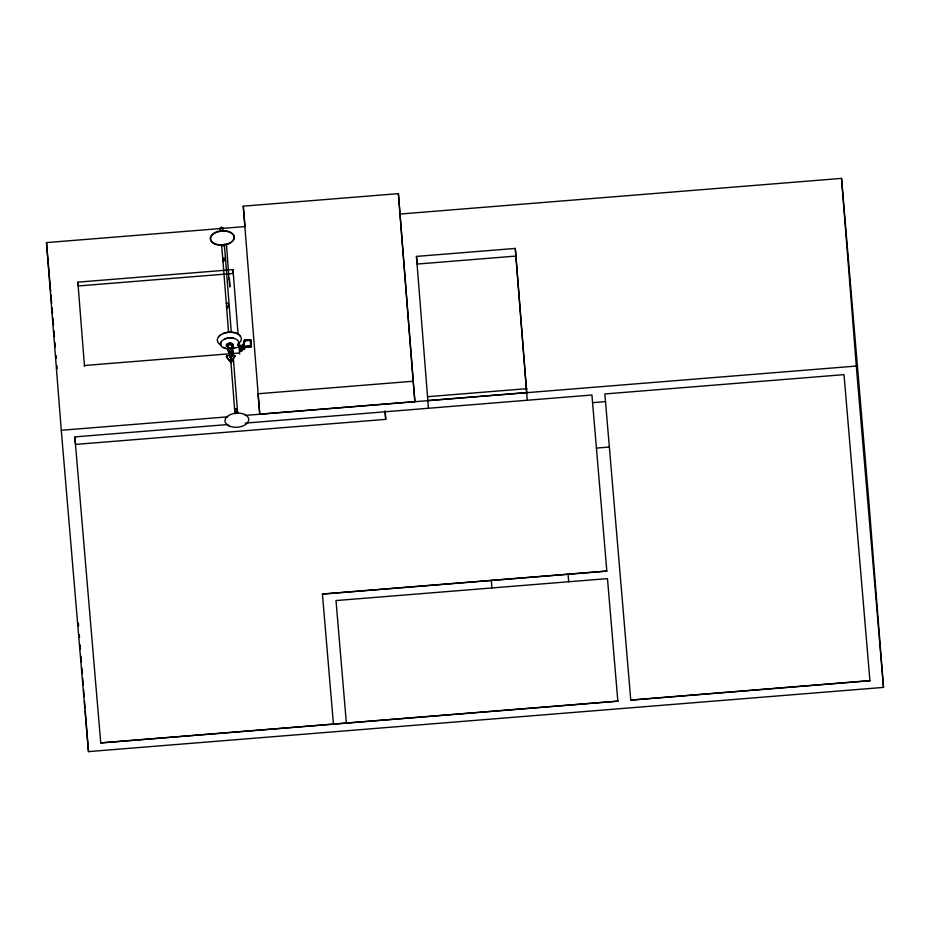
<?xml version="1.0" encoding="UTF-8"?>
<svg xmlns="http://www.w3.org/2000/svg" width="930" height="930" viewBox="0 0 930 930"><rect width="100%" height="100%" fill="white"/><g stroke="black" fill="none" stroke-linecap="round" stroke-linejoin="round"><path stroke-width="1.4" d="M245.601 347.343L245.567 346.844A1.186 0.744 -4.7 0 0 245.008 346.925C243.707 348.018 244.09 349.796 245.055 347.436A1.186 1.104 -5 0 1 245.601 347.343L251.356 346.681L250.961 340.008L244.485 340.287M235.034 356.388L234.255 355.237L227.013 355.818L226.409 356.992L231.198 362.712L234.802 355.772M242.172 349.378C242.184 348.773 241.893 347.948 239.742 347.68M228.269 347.111A3.29 1.953 -4.5 0 1 226.99 344.402A3.29 1.953 -4.5 0 1 231.756 343.635A3.29 1.953 -4.5 0 1 232.209 346.483L232.314 348.227L239.719 347.076M242.067 348.076L241.928 347.274M242.23 348.064L242.067 348.111A1.372 1.104 -4.8 0 1 240.231 348.773A1.372 1.104 -4.8 0 1 239.615 347.309L239.754 347.843M234.999 356.074L231.059 362.398L226.409 356.771L227.013 355.818M232.314 348.227L232.256 346.483M250.961 340.008L244.474 340.31L243.149 345.204L244.381 340.206M243.637 345.158L244.764 340.578L243.648 345.228L244.764 340.578L250.286 340.124L251.321 346.239M239.754 346.46L239.719 347.064M241.812 347.727L241.916 348.32M240.324 348.727A1.197 0.965 -4.8 0 0 239.928 350.017A1.197 0.965 -4.8 0 0 241.463 350.389A1.197 0.965 -4.8 0 0 242.126 349.169L241.521 349.808L242.067 348.111A1.372 1.104 -4.8 0 0 241.44 346.762L241.3 346.541A1.197 0.965 -4.8 0 1 241.94 347.843A1.197 0.965 -4.8 0 1 240.475 348.459A1.372 1.104 -4.8 0 0 239.696 349.913A1.372 1.104 -4.8 0 0 241.428 350.552A1.372 1.104 -4.8 0 0 242.277 349.122M228.861 306.447L229.152 305.075L228.455 304.877M226.478 305.214L227.245 306.877M234.755 410.967L235.906 412.722M241.661 348.099L241.544 346.658M221.654 245.008A1.36 1.093 -4.8 0 0 223.374 245.648A1.36 1.093 -4.8 0 0 224.223 244.23L224.223 244.172M236.615 412.664L237.464 411.246L236.778 410.549M228.978 278.942L229.315 278.256L229.326 280.186M228.943 278.907L226.42 243.741M241.428 348.099L239.87 347.89M229.78 285.429L229.361 278.919M229.373 280.721L229.768 286.998L229.733 285.591M259.749 414.164L243.265 206.169L398.389 193.638L414.885 401.632L259.749 414.164L258.029 393.762L413.153 381.23L414.885 401.632M400.121 214.04L841.534 178.386L868.725 499.724L883.5 687.398L88.466 751.614L61.275 430.276L46.5 242.602L220.538 228.548M223.409 228.315L244.985 226.571L243.265 206.169M77.864 282.15L232.988 269.619L233.314 273.443L78.178 285.975L77.864 282.15L84.514 366.467M427.881 401.004L416.466 256.413L515.301 248.426L526.729 393.018M515.952 256.076L417.105 264.062L416.466 256.413M244.776 340.752L250.298 340.299M251.414 345.855L243.242 346.518L243.3 347.285M243.753 346.658L250.751 346.1M243.3 348.611L243.276 346.89L251.472 346.472M243.358 347.971L244.218 347.553M243.393 348.494L242.916 348.983L243.381 348.262M84.421 365.513L229.489 353.795M232.372 353.563L239.545 352.981M231.047 357.26L231.791 356.423L229.64 356.597L230.501 357.306L230.78 360.759L230.559 351.587M229.652 356.783L231.803 356.516M427.486 396.703L527.101 388.659M527.298 400.226L526.647 392.576L427.812 400.563L428.451 408.212M61.275 430.276L227.804 416.826M245.183 415.419L856.298 366.06L883.5 687.398M227.955 424.522L74.842 436.891L100.742 742.919L617.846 701.15L100.742 742.919M245.288 423.115L591.933 395.006L606.837 571.09L322.431 594.061L606.837 571.09M869.922 680.783L844.01 374.639L604.86 393.96L630.773 700.104L869.922 680.679L630.773 700.104M385.067 410.839L385.741 419.372L75.481 444.424L74.923 437.321M592.584 402.655L605.511 401.609M596.421 448.086L609.348 447.039M617.846 701.15L607.476 578.623L335.997 600.559L346.355 722.97M231.256 353.737L232.953 353.319L232.14 351.738M241.986 347.68L241.684 348.343M239.708 347.518L239.638 347.471A1.221 0.977 -4.8 0 0 241.475 348.157A1.221 0.977 -4.8 0 0 241.347 346.472M239.789 347.239L239.824 347.367A1.197 0.965 -4.8 0 0 240.3 348.645A1.197 0.965 -4.8 0 0 241.916 348.157A1.197 0.965 -4.8 0 0 241.37 346.878M244.276 348.239L244.334 348.971M244.625 348.215L244.648 348.471M242.602 348.471C242.405 345.983 242.87 351.668 242.637 348.797M243.474 349.448L243.311 348.785M568.044 574.159L568.695 581.762M491.296 580.367L491.935 587.958M385.09 411.711L385.741 419.372M322.419 593.956L333.428 724.017M250.74 345.995L250.914 346.913M243.753 346.553L243.625 344.902M224.293 244.509L225.513 258.842M232.779 347.797L232.674 346.448L232.767 347.634M231.338 351.098L231.849 357.19M221.584 244.73L222.793 259.063M230.547 351.517L231.279 360.294L230.431 356.597M230.012 351.563L230.501 357.306M229.187 351.273L229.698 357.364M46.5 242.602L50.662 291.822M50.906 294.717L51.65 303.401M52.01 307.737L52.498 313.538M52.87 317.874L53.487 325.116M53.975 330.906L54.463 336.695M54.951 342.484L55.323 346.82M56.056 355.504L56.3 358.399M56.916 365.641L57.16 368.536M244.392 348.692L244.392 349.61L244.288 348.32M841.534 178.386L856.298 366.06M515.301 248.426L526.647 392.576M398.389 193.638L413.153 381.23M243.358 347.925L243.404 348.587M232.988 269.619L238.08 334.289M238.754 342.914L239.649 353.935M225.665 260.737L228.943 302.424M229.257 306.389L231.279 332.045M232.512 347.739L232.849 352.017M233.465 359.898L237.371 409.433M222.944 260.958L226.339 303.982M226.536 306.609L228.559 332.266M230.861 361.538L234.651 409.653M78.353 623.135L78.585 626.018M79.259 634.679L79.492 637.573M80.061 644.792L80.398 649.117M80.968 656.336L81.422 662.113M81.875 667.891L82.328 673.657M82.677 677.993L83.247 685.212M83.584 689.537L84.153 696.756M84.491 701.092L85.06 708.311M85.281 711.194L88.466 751.614M250.286 340.124L250.763 346.274M243.114 344.891L243.276 346.89M223.688 261.597A1.36 0.802 -4.5 0 1 223.095 260.54A1.36 0.802 -4.5 0 1 224.921 260.098A1.36 0.802 -4.5 0 1 225.513 261.156M235.592 412.92A1.36 0.802 -4.5 0 1 235.209 411.676A1.36 0.802 -4.5 0 1 237.359 411.676A1.36 0.802 -4.5 0 1 236.627 412.92M220.259 229.187A1.36 0.802 -4.5 0 1 221.724 228.269A1.36 0.802 -4.5 0 1 222.944 229.175M220.666 229.28A1.36 0.802 -4.5 0 1 220.491 228.21A1.36 0.802 -4.5 0 1 222.305 227.92A1.36 0.802 -4.5 0 1 222.793 228.943M231.035 355.248A1.36 1.093 -4.8 0 1 233.081 355.748M231.105 351.959A1.36 1.093 -4.8 0 0 231.977 349.878A2.104 1.244 -4.5 0 0 229.989 348.134A2.104 1.244 -4.5 0 0 228.327 350.133M232.116 351.47A1.36 1.093 -4.8 0 1 231.245 353.551M230.152 352.575A1.36 1.093 -4.8 0 1 230.175 352.296M230.954 354.109A1.36 0.802 -4.5 0 1 233.023 354.853M234.871 410.037A1.36 0.802 -4.5 0 1 235.267 408.909A1.36 0.802 -4.5 0 1 237.15 409.049A1.36 0.802 -4.5 0 1 236.743 410.188M233.023 359.364A1.36 0.802 -4.5 0 1 232.849 360.654M236.801 410.816A1.36 1.093 -4.8 0 1 236.627 412.85M235.592 412.827A1.36 1.093 -4.8 0 1 234.86 411.641M236.546 411.699A1.36 1.093 -4.8 0 1 237.29 413.478M235.674 413.78A1.36 1.093 -4.8 0 1 235.836 411.746M228.478 305.145A1.36 1.093 -4.8 0 1 229.21 306.319M226.85 305.447A1.36 1.093 -4.8 0 0 227.269 307.144A1.36 0.802 -4.5 0 1 226.641 306.261A1.36 0.802 -4.5 0 1 228.303 305.703A1.36 0.802 -4.5 0 1 229.222 306.598M229.268 307.028A1.36 1.093 -4.8 0 1 229.199 307.877M227.385 308.423A1.36 1.093 -4.8 0 1 227.234 306.528M228.257 306.342A1.36 1.093 -4.8 0 1 228.582 306.423M232.105 351.366A1.36 0.802 -4.5 0 1 231.907 352.865M230.198 352.435A1.36 0.802 -4.5 0 1 230.163 352.017M224.758 257.947A1.36 1.093 -4.8 0 1 225.246 259.575A1.36 1.093 -4.8 0 1 223.165 259.737A1.36 1.093 -4.8 0 1 223.398 258.063M226.397 304.18A1.36 0.802 -4.5 0 1 227.164 303.157A1.36 0.802 -4.5 0 1 228.896 303.436A1.36 0.802 -4.5 0 1 228.431 304.505M221.131 227.315A1.36 1.093 -4.8 0 1 222.781 228.803M220.666 229.199A1.36 1.093 -4.8 0 1 220.805 227.455M232.302 346.425A3.429 2.023 -4.5 0 0 231.826 343.461A3.429 2.023 -4.5 0 0 226.862 344.251A3.429 2.023 -4.5 0 0 228.199 347.076A2.43 1.442 -4.5 0 1 227.885 345.1A2.476 1.465 -4.5 0 1 231.128 344.553A2.476 1.465 -4.5 0 1 232.023 346.425A3.023 1.79 -4.5 0 0 231.593 343.775A3.023 1.79 -4.5 0 0 227.222 344.472A3.023 1.79 -4.5 0 0 228.396 346.96M231.977 346.425A2.43 1.442 -4.5 0 0 231.105 344.588A2.43 1.442 -4.5 0 0 227.885 345.1A2.476 1.465 -4.5 0 0 228.152 347.053M228.315 349.889A2.104 1.244 -4.5 0 1 229.698 347.925A2.104 1.244 -4.5 0 1 232.116 349.285M228.443 350.285A2.43 1.442 -4.5 0 1 228.269 348.25A2.43 1.442 -4.5 0 1 231.698 347.971A2.43 1.442 -4.5 0 1 231.872 350.005M227.687 348.913A9.254 5.475 -4.5 0 1 220.805 342.275A9.254 5.475 -4.5 0 1 233.105 338.183A9.254 5.475 -4.5 0 1 237.848 345.53M234.639 347.797A9.254 5.475 -4.5 0 1 232.454 348.518M228.176 346.367A1.941 1.151 -4.5 0 1 229.21 344.588M230.21 344.507A1.941 1.151 -4.5 0 1 231.733 345.495M221.259 345.17A12.02 7.115 -4.5 0 1 220.41 335.137A12.02 7.115 -4.5 0 1 237.359 333.765A12.02 7.115 -4.5 0 1 238.208 343.798M228.42 347.285A3.023 1.79 -4.5 0 1 227.245 344.798A3.023 1.79 -4.5 0 1 231.617 344.1A3.023 1.79 -4.5 0 1 232.035 346.704M238.266 343.763A8.882 5.255 -4.5 0 1 237.487 345.088M225.56 347.983A8.882 5.255 -4.5 0 1 223.653 347.297M220.747 343.809A8.882 5.255 -4.5 0 1 220.933 342.426M224.793 338.915A8.882 5.255 -4.5 0 1 233.639 338.206M228.141 346.902A2.476 1.465 -4.5 0 1 227.827 344.937A2.476 1.465 -4.5 0 1 231.128 344.414A2.616 1.546 -4.5 0 1 232.128 346.32A2.476 1.465 -4.5 0 0 231.128 344.414A2.616 1.546 -4.5 0 0 227.722 344.902A2.616 1.546 -4.5 0 0 228.059 346.971M218.887 336.393A11.706 6.929 -4.5 0 1 220.619 334.812M222.944 333.521A11.706 6.929 -4.5 0 1 237.115 333.486M239.091 334.765A11.706 6.929 -4.5 0 1 240.405 336.334M231.059 344.251A1.941 1.151 -4.5 0 1 231.384 344.46M240.475 348.459A1.197 0.965 -4.8 0 1 239.638 347.367M241.289 349.273A1.197 0.965 -4.8 0 1 242.126 350.633A1.197 0.965 -4.8 0 1 240.254 350.982A1.197 0.965 -4.8 0 1 240.382 349.448M228.873 425.847A11.916 7.056 -4.5 0 0 248.473 421.081A11.916 7.056 -4.5 0 0 233.198 413.652A11.916 7.056 -4.5 0 0 228.873 425.847M214.319 243.404A11.916 7.056 -4.5 0 0 233.918 238.65A11.916 7.056 -4.5 0 0 218.643 231.221A11.916 7.056 -4.5 0 0 214.319 243.404M214.353 243.834A11.916 7.056 -4.5 0 0 233.953 239.08A11.916 7.056 -4.5 0 0 218.678 231.651A11.916 7.056 -4.5 0 0 214.353 243.834M228.815 352.075A2.104 1.244 -4.5 0 0 232.279 351.238A2.104 1.244 -4.5 0 0 229.582 349.924A2.104 1.244 -4.5 0 0 228.815 352.075M240.173 347.146A1.221 0.977 -4.8 0 0 241.928 346.146A1.221 0.977 -4.8 0 0 240.033 345.449A1.221 0.977 -4.8 0 0 240.173 347.146"/></g></svg>
